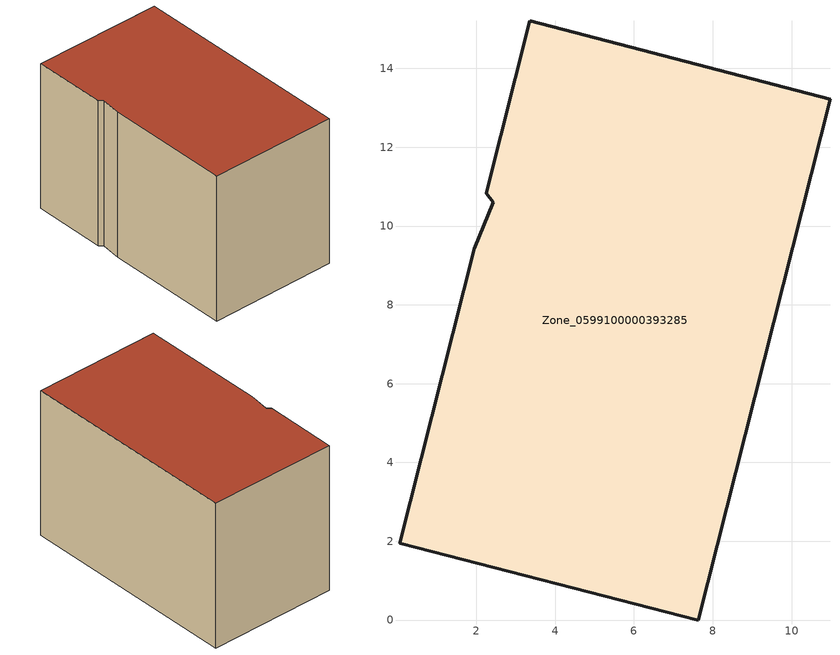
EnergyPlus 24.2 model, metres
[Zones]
Zone_0599100000393285
 floor ground (C_G): 2.42,10.6 2.25,10.84 3.36,15.21 10.97,13.22 7.63,0 0.05,1.95 1.95,9.43 z0
 wall outside (C_F): 10.97,13.22 3.36,15.21 2.25,10.84 2.42,10.6 1.95,9.43 0.05,1.95 7.63,0 10.97,13.22 z0:9.18
 roof outside (C_R): 2.42,10.6 1.95,9.43 0.05,1.95 7.63,0 10.97,13.22 3.36,15.21 2.25,10.84 z9.18
[BUILDING]
Pand.0599100000393285: North Axis=0; Terrain=City; Loads Convergence Tolerance Value=0.04; Temperature Convergence Tolerance Value=0.4; Solar Distribution=FullExterior; Maximum Number of Warmup Days=25; Minimum Number of Warmup Days=1
[Site:Location]
Rotterdam.The.Hague.AP_ZH_NLD Design_Conditions: Latitude=51.96; Longitude=4.45; Time Zone=1; Elevation=-4.5
[SITE:GROUNDTEMPERATURE:BUILDINGSURFACE]
18, 18, 18, 18, 18, 18, 18, 18, 18, 18, 18, 18
[MATERIAL] Thermal Absorptance=0.9; Solar Absorptance=0.7; Visible Absorptance=0.7
Name | Roughness | Thickness | Conductivity | Density | Specific Heat
G.D.1992-2005 | MediumSmooth | 0.15 | 0.06 | 540 | 1210
F.D.1992-2005 | Rough | 0.3 | 0.12 | 1920 | 840
R.D.1992-2005 | MediumRough | 0.2 | 0.08 | 1500 | 1000
[CONSTRUCTION]
C_G: G.D.1992-2005
C_F: F.D.1992-2005
C_R: R.D.1992-2005
[ZONE]
Zone_0599100000393285: Type=1; Multiplier=1; Ceiling Height=Autocalculate; Volume=Autocalculate; Floor Area=autocalculate; Part of Total Floor Area=Yes
[ZONEINFILTRATION:DESIGNFLOWRATE]
Infil_Zone_0599100000393285: Zone or ZoneList or Space or SpaceList=Zone_0599100000393285; Schedule=AlwaysOn; Design Flow Rate Calculation Method=Flow/Area; Flow Rate per Floor Area=0.0021; Constant Term Coefficient=1; Temperature Term Coefficient=0; Velocity Term Coefficient=0; Velocity Squared Term Coefficient=0
[HVACTEMPLATE:ZONE:IDEALLOADSAIRSYSTEM]
Zone_0599100000393285: Maximum Heating Supply Air Temperature=50; Minimum Cooling Supply Air Temperature=13; Maximum Heating Supply Air Humidity Ratio=0.0156; Minimum Cooling Supply Air Humidity Ratio=0.0077; Heating Limit=NoLimit; Cooling Limit=NoLimit; Dehumidification Control Type=ConstantSensibleHeatRatio; Cooling Sensible Heat Ratio=0.7; Dehumidification Setpoint=60; Humidification Control Type=None; Humidification Setpoint=30; Outdoor Air Method=None; Outdoor Air Flow Rate per Person=0.00944; Outdoor Air Flow Rate per Zone Floor Area=0; Outdoor Air Flow Rate per Zone=0; Demand Controlled Ventilation Type=None; Outdoor Air Economizer Type=NoEconomizer; Heat Recovery Type=None; Sensible Heat Recovery Effectiveness=0.7; Latent Heat Recovery Effectiveness=0.65
[ZONECONTROL:THERMOSTAT]
ThermostatControl_Zone_0599100000393285: Zone or ZoneList=Zone_0599100000393285; Control Type Schedule=DualSetpointControlType; Control 1=Thermostat_Zone_0599100000393285; Temperature Difference Between Cutout And Setpoint=0
[THERMOSTATSETPOINT:DUALSETPOINT]
Thermostat_Zone_0599100000393285: Heating Setpoint Temperature Schedule=HeatingSetpoint_Zone_0599100000393285; Cooling Setpoint Temperature Schedule=CoolingSetpoint_Zone_0599100000393285
[SCHEDULE:COMPACT]
HeatingSetpoint_Zone_0599100000393285: Through: 12/31, For: AllDays, Until: 24:00, 21
CoolingSetpoint_Zone_0599100000393285: Through: 12/31, For: AllDays, Until: 24:00, 24
DualSetpointControlType: Through: 12/31, For: AllDays, Until: 24:00, 4
AlwaysOn: Through: 12/31, For: AllDays, Until: 24:00, 1
